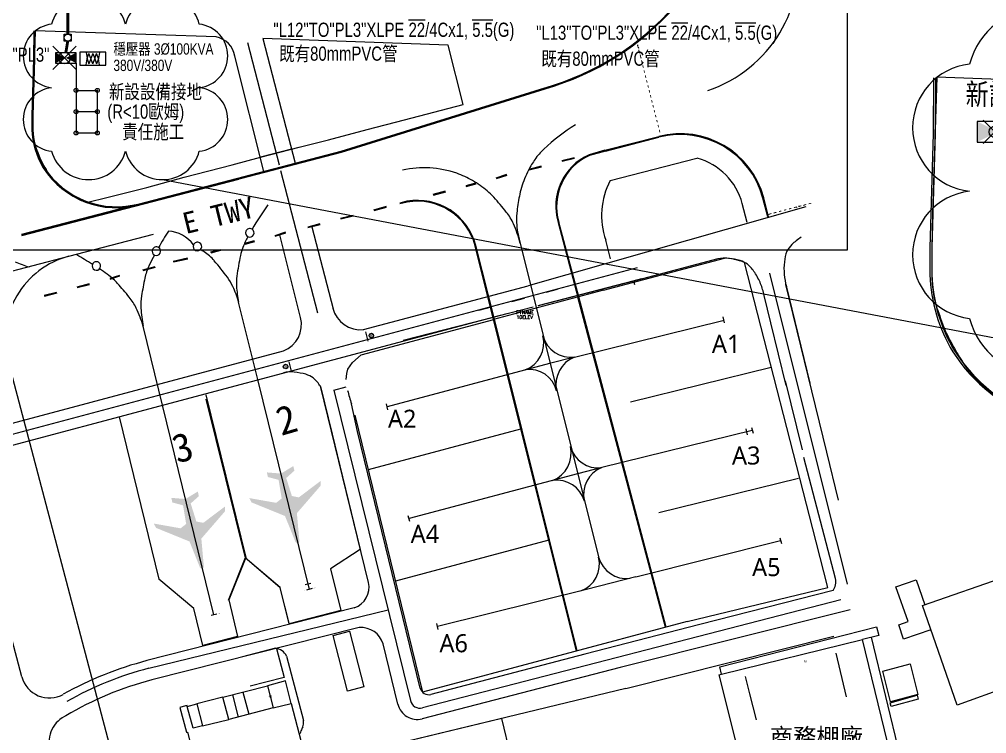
# Model space of a CAD drawing. Header units: millimetres. Extents: x 1358 to 1865, y 706 to 1003.
# Drawn here: x 1727.2 to 1810.3, y 816.2 to 877.5 of the extents above; entities that cross this region are included whole.
import ezdxf
from ezdxf.enums import TextEntityAlignment as Align

# ---------------------------------------------------------------- set-up
doc = ezdxf.new("R2010")
doc.units = ezdxf.units.MM
doc.header["$PDMODE"] = 35
doc.linetypes.add('DASHED', pattern=[0.75, 0.5, -0.25])
doc.linetypes.add('HIDDEN', pattern=[9.525, 6.35, -3.175])
for name, color, linetype in [('L-燈具圖', 7, 'Continuous'), ('建築', 7, 'Continuous'), ('接地線', 3, 'HIDDEN'), ('文字', 6, 'Continuous'), ('既設手孔', 3, 'DASHED'), ('既設管線', 1, 'HIDDEN'), ('電氣設備', 161, 'Continuous')]:
    doc.layers.add(name, color=color, linetype=linetype)
doc.styles.add('AE', font='romans.shx', dxfattribs={"bigfont": 'chineset.shx'})
doc.styles.add('PTELEV', font='simplex.shx')
doc.styles.add('PTNAME', font='simplex.shx', dxfattribs={"bigfont": 'chineset.shx'})
doc.styles.get("Standard").update_dxf_attribs({"font": ''})
doc.styles.add('新細明體', font='')
doc.styles.add('細明體', font='')
doc.styles.get('Standard').set_extended_font_data('Microsoft JhengHei')
doc.styles.get('新細明體').set_extended_font_data('新細明體')
doc.styles.get('細明體').set_extended_font_data('細明體')

# ---------------------------------------------------------------- blocks, each defined once
blk = doc.blocks.new('GN04D2D')
at = {"color": 0, "linetype": 'ByBlock'}
for p, q in [((-300, 300), (-300, 0)), ((300, 300), (-300, 300)), ((300, 0), (300, 300)), ((-300, 0), (300, 0))]:
    blk.add_line(p, q, dxfattribs=at)
blk.add_point((41, 151), dxfattribs=at)
for points in [[(-300, 0), (-300, 300), (0, 150)], [(300, 0), (300, 300), (0, 150)]]:
    blk.add_solid(points, dxfattribs=at)
at = {"color": 0, "linetype": 'ByBlock', "style": 'AE', "flags": 1}
blk.add_attdef('KENCAD', (0, 0), '', height=1, dxfattribs=at)
blk = doc.blocks.new('GF07D2D')
at = {"color": 0, "linetype": 'ByBlock'}
for p, q in [((-588, 509), (-504, 9)), ((-504, 9), (-338, 424)), ((-171, 9), (-338, 424)), ((-4, 424), (-171, 9)), ((-4, 424), (162, 9)), ((162, 9), (329, 424)), ((496, 9), (329, 424)), ((579, 509), (496, 9)), ((-588, -541), (-504, -41)), ((-504, -41), (-338, -456)), ((-171, -41), (-338, -456)), ((-4, -456), (-171, -41)), ((-4, -456), (162, -41)), ((162, -41), (329, -456)), ((496, -41), (329, -456)), ((579, -541), (496, -41))]:
    blk.add_line(p, q, dxfattribs=at)
at = {"color": 0, "linetype": 'ByBlock', "style": 'AE', "flags": 1}
blk.add_attdef('KENCAD', (0, 0), '', height=1, dxfattribs=at)

msp = doc.modelspace()

# ---------------------------------------------------------------- hatches: boundary and pattern name
at = {"layer": '建築', "ltscale": 1000}
h = msp.add_hatch(color=256, dxfattribs=at)
h.paths.add_polyline_path([(1780.398, 875.027), (1780.433, 875.036), (1780.379, 875.249), (1780.343, 875.24)])
h.paths.add_polyline_path([(1780.362, 875.018), (1780.398, 875.027), (1780.343, 875.24), (1780.308, 875.231)])
h = msp.add_hatch(color=256, dxfattribs=at)
h.paths.add_polyline_path([(1780.507, 874.602), (1780.542, 874.611), (1780.488, 874.823), (1780.452, 874.814)])
h.paths.add_polyline_path([(1780.471, 874.592), (1780.507, 874.602), (1780.452, 874.814), (1780.417, 874.805)])
h = msp.add_hatch(color=256, dxfattribs=at)
h.paths.add_polyline_path([(1780.616, 874.176), (1780.651, 874.185), (1780.597, 874.398), (1780.561, 874.389)])
h.paths.add_polyline_path([(1780.58, 874.167), (1780.616, 874.176), (1780.561, 874.389), (1780.526, 874.38)])
h = msp.add_hatch(color=256, dxfattribs=at)
h.paths.add_polyline_path([(1780.725, 873.75), (1780.761, 873.759), (1780.706, 873.972), (1780.67, 873.963)])
h.paths.add_polyline_path([(1780.69, 873.741), (1780.725, 873.75), (1780.67, 873.963), (1780.635, 873.954)])
h = msp.add_hatch(color=256, dxfattribs=at)
h.paths.add_polyline_path([(1780.834, 873.324), (1780.87, 873.333), (1780.815, 873.546), (1780.78, 873.537)])
h.paths.add_polyline_path([(1780.799, 873.315), (1780.834, 873.324), (1780.78, 873.537), (1780.744, 873.528)])
h = msp.add_hatch(color=256, dxfattribs=at)
h.paths.add_polyline_path([(1780.943, 872.899), (1780.979, 872.908), (1780.924, 873.121), (1780.889, 873.112)])
h.paths.add_polyline_path([(1780.908, 872.89), (1780.943, 872.899), (1780.889, 873.112), (1780.853, 873.102)])
h = msp.add_hatch(color=256, dxfattribs=at)
h.paths.add_polyline_path([(1781.052, 872.473), (1781.088, 872.482), (1781.033, 872.695), (1780.998, 872.686)])
h.paths.add_polyline_path([(1781.017, 872.464), (1781.052, 872.473), (1780.998, 872.686), (1780.962, 872.677)])
h = msp.add_hatch(color=256, dxfattribs=at)
h.paths.add_polyline_path([(1781.161, 872.047), (1781.197, 872.056), (1781.142, 872.269), (1781.107, 872.26)])
h.paths.add_polyline_path([(1781.126, 872.038), (1781.161, 872.047), (1781.107, 872.26), (1781.071, 872.251)])
h = msp.add_hatch(color=256, dxfattribs=at)
h.paths.add_polyline_path([(1781.271, 871.621), (1781.306, 871.631), (1781.251, 871.843), (1781.216, 871.834)])
h.paths.add_polyline_path([(1781.235, 871.612), (1781.271, 871.621), (1781.216, 871.834), (1781.181, 871.825)])
h = msp.add_hatch(color=256, dxfattribs=at)
h.paths.add_polyline_path([(1781.38, 871.196), (1781.415, 871.205), (1781.361, 871.418), (1781.325, 871.409)])
h.paths.add_polyline_path([(1781.344, 871.187), (1781.38, 871.196), (1781.325, 871.409), (1781.29, 871.4)])
h = msp.add_hatch(color=256, dxfattribs=at)
h.paths.add_polyline_path([(1781.489, 870.77), (1781.524, 870.779), (1781.47, 870.992), (1781.434, 870.983)])
h.paths.add_polyline_path([(1781.453, 870.761), (1781.489, 870.77), (1781.434, 870.983), (1781.399, 870.974)])
h = msp.add_hatch(color=256, dxfattribs=at)
h.paths.add_polyline_path([(1781.598, 870.344), (1781.633, 870.353), (1781.579, 870.566), (1781.543, 870.557)])
h.paths.add_polyline_path([(1781.562, 870.335), (1781.598, 870.344), (1781.543, 870.557), (1781.508, 870.548)])
h = msp.add_hatch(color=256, dxfattribs=at)
h.paths.add_polyline_path([(1781.707, 869.919), (1781.742, 869.928), (1781.688, 870.141), (1781.652, 870.131)])
h.paths.add_polyline_path([(1781.672, 869.91), (1781.707, 869.919), (1781.652, 870.131), (1781.617, 870.122)])
h = msp.add_hatch(color=256, dxfattribs=at)
h.paths.add_polyline_path([(1781.816, 869.493), (1781.852, 869.502), (1781.797, 869.715), (1781.762, 869.706)])
h.paths.add_polyline_path([(1781.781, 869.484), (1781.816, 869.493), (1781.762, 869.706), (1781.726, 869.697)])
h = msp.add_hatch(color=256, dxfattribs=at)
h.paths.add_polyline_path([(1781.925, 869.067), (1781.961, 869.076), (1781.906, 869.289), (1781.871, 869.28)])
h.paths.add_polyline_path([(1781.89, 869.058), (1781.925, 869.067), (1781.871, 869.28), (1781.835, 869.271)])
h = msp.add_hatch(color=256, dxfattribs=at)
h.paths.add_polyline_path([(1782.034, 868.641), (1782.07, 868.651), (1782.015, 868.863), (1781.98, 868.854)])
h.paths.add_polyline_path([(1781.999, 868.632), (1782.034, 868.641), (1781.98, 868.854), (1781.944, 868.845)])
h = msp.add_hatch(color=256, dxfattribs=at)
h.paths.add_polyline_path([(1782.143, 868.216), (1782.179, 868.225), (1782.124, 868.438), (1782.089, 868.429)])
h.paths.add_polyline_path([(1782.108, 868.207), (1782.143, 868.216), (1782.089, 868.429), (1782.053, 868.419)])
h = msp.add_hatch(color=256, dxfattribs=at)
h.paths.add_polyline_path([(1782.253, 867.79), (1782.288, 867.799), (1782.233, 868.012), (1782.198, 868.003)])
h.paths.add_polyline_path([(1782.217, 867.781), (1782.253, 867.79), (1782.198, 868.003), (1782.162, 867.994)])
h = msp.add_hatch(color=256, dxfattribs=at)
h.paths.add_polyline_path([(1795.25, 861.703), (1795.241, 861.739), (1795.028, 861.683), (1795.038, 861.648)])
h.paths.add_polyline_path([(1795.259, 861.668), (1795.25, 861.703), (1795.038, 861.648), (1795.047, 861.612)])
h = msp.add_hatch(color=256, dxfattribs=at)
h.paths.add_polyline_path([(1734.446, 860.83), (1734.447, 860.868), (1732.892, 860.464), (1732.89, 860.425)])
h.paths.add_polyline_path([(1734.443, 860.741), (1734.444, 860.779), (1732.889, 860.375), (1732.888, 860.336)])
h.paths.add_polyline_path([(1732.89, 860.425), (1732.892, 860.464), (1731.283, 860.045), (1731.282, 860.007)])
h.paths.add_polyline_path([(1732.888, 860.336), (1732.889, 860.375), (1731.28, 859.956), (1731.279, 859.918)])
h.paths.add_polyline_path([(1731.282, 860.007), (1731.283, 860.045), (1729.824, 859.665), (1729.822, 859.627)])
h.paths.add_polyline_path([(1731.279, 859.918), (1731.28, 859.956), (1729.821, 859.576), (1729.82, 859.538)])
for points in [[(1737.572, 861.556), (1737.568, 861.574, -0.02048), (1736.968, 861.436), (1734.444, 860.779), (1734.443, 860.741)], [(1736.496, 861.364, -0.008127), (1736.253, 861.339), (1734.447, 860.868), (1734.446, 860.83)], [(1751.189, 832.454), (1750.96, 832.596), (1750.054, 834.846), (1747.184, 836.012), (1746.983, 836.385), (1749.29, 835.977), (1749.77, 836.352), (1749.501, 837.949), (1748.586, 838.194), (1748.492, 838.589), (1749.717, 838.492), (1750.766, 839.135), (1750.861, 838.74), (1750.157, 838.107), (1750.643, 836.562), (1751.24, 836.446), (1753.111, 837.857), (1753.101, 837.433), (1751.074, 835.09), (1751.288, 832.675)], [(1742.983, 830.268), (1742.754, 830.41), (1741.848, 832.66), (1738.978, 833.826), (1738.776, 834.199), (1741.084, 833.791), (1741.564, 834.166), (1741.295, 835.763), (1740.38, 836.008), (1740.285, 836.403), (1741.511, 836.306), (1742.559, 836.949), (1742.655, 836.554), (1741.951, 835.921), (1742.437, 834.376), (1743.034, 834.26), (1744.905, 835.671), (1744.894, 835.247), (1742.867, 832.905), (1743.082, 830.489)]]:
    msp.add_hatch(color=256, dxfattribs=at).paths.add_polyline_path(points)
h = msp.add_hatch(color=256, dxfattribs=at)
h.paths.add_polyline_path([(1791.848, 860.817), (1791.839, 860.853), (1791.626, 860.798), (1791.635, 860.762)])
h.paths.add_polyline_path([(1791.857, 860.782), (1791.848, 860.817), (1791.635, 860.762), (1791.644, 860.727)])
h = msp.add_hatch(color=256, dxfattribs=at)
h.paths.add_polyline_path([(1792.273, 860.928), (1792.264, 860.964), (1792.051, 860.908), (1792.06, 860.873)])
h.paths.add_polyline_path([(1792.282, 860.893), (1792.273, 860.928), (1792.06, 860.873), (1792.07, 860.837)])
h = msp.add_hatch(color=256, dxfattribs=at)
h.paths.add_polyline_path([(1792.698, 861.039), (1792.689, 861.074), (1792.477, 861.019), (1792.486, 860.984)])
h.paths.add_polyline_path([(1792.708, 861.003), (1792.698, 861.039), (1792.486, 860.984), (1792.495, 860.948)])
h = msp.add_hatch(color=256, dxfattribs=at)
h.paths.add_polyline_path([(1793.124, 861.15), (1793.114, 861.185), (1792.902, 861.13), (1792.911, 861.094)])
h.paths.add_polyline_path([(1793.133, 861.114), (1793.124, 861.15), (1792.911, 861.094), (1792.92, 861.059)])
h = msp.add_hatch(color=256, dxfattribs=at)
h.paths.add_polyline_path([(1793.549, 861.26), (1793.54, 861.296), (1793.327, 861.24), (1793.336, 861.205)])
h.paths.add_polyline_path([(1793.558, 861.225), (1793.549, 861.26), (1793.336, 861.205), (1793.346, 861.17)])
h = msp.add_hatch(color=256, dxfattribs=at)
h.paths.add_polyline_path([(1793.974, 861.371), (1793.965, 861.407), (1793.752, 861.351), (1793.762, 861.316)])
h.paths.add_polyline_path([(1793.984, 861.336), (1793.974, 861.371), (1793.762, 861.316), (1793.771, 861.28)])
h = msp.add_hatch(color=256, dxfattribs=at)
h.paths.add_polyline_path([(1794.4, 861.482), (1794.39, 861.517), (1794.178, 861.462), (1794.187, 861.426)])
h.paths.add_polyline_path([(1794.409, 861.446), (1794.4, 861.482), (1794.187, 861.426), (1794.196, 861.391)])
h = msp.add_hatch(color=256, dxfattribs=at)
h.paths.add_polyline_path([(1794.825, 861.593), (1794.816, 861.628), (1794.603, 861.573), (1794.612, 861.537)])
h.paths.add_polyline_path([(1794.834, 861.557), (1794.825, 861.593), (1794.612, 861.537), (1794.622, 861.502)])
h = msp.add_hatch(color=256, dxfattribs=at)
h.paths.add_polyline_path([(1729.822, 859.627), (1729.824, 859.665), (1728.601, 859.347), (1728.6, 859.309)])
h.paths.add_polyline_path([(1729.82, 859.538), (1729.821, 859.576), (1728.598, 859.258), (1728.597, 859.22)])
h.paths.add_polyline_path([(1728.6, 859.309), (1728.601, 859.347), (1727.45, 859.047), (1727.449, 859.009)])
h.paths.add_polyline_path([(1728.597, 859.22), (1728.598, 859.258), (1727.447, 858.958), (1727.446, 858.92)])
h = msp.add_hatch(color=256, dxfattribs=at)
h.dxf.hatch_style = 1
h.paths.add_polyline_path([(1750.255, 847.549), (1750.111, 847.475), (1749.975, 847.529), (1749.905, 847.664), (1749.957, 847.808), (1750.101, 847.87), (1750.238, 847.82), (1750.296, 847.687)])
h.paths.add_polyline_path([(1757.338, 850.493), (1757.494, 850.535), (1757.616, 850.453), (1757.655, 850.306), (1757.574, 850.176), (1757.42, 850.147), (1757.297, 850.225), (1757.268, 850.367)])
h.paths.add_polyline_path([(1724.914, 841.813), (1724.883, 841.931), (1724.778, 841.994), (1724.66, 841.964), (1724.598, 841.859), (1724.628, 841.74), (1724.733, 841.678), (1724.851, 841.708)])
h.paths.add_polyline_path([(1717.311, 838.966), (1717.341, 838.848), (1717.447, 838.786), (1717.565, 838.817), (1717.627, 838.922), (1717.596, 839.04), (1717.491, 839.102), (1717.372, 839.071)])
h.paths.add_polyline_path([(1722.594, 836.721), (1722.712, 836.752), (1722.773, 836.858), (1722.741, 836.976), (1722.636, 837.037), (1722.518, 837.006), (1722.457, 836.9), (1722.488, 836.782)])
h.paths.add_polyline_path([(1725.783, 820.388), (1725.665, 820.357), (1725.603, 820.251), (1725.635, 820.133), (1725.741, 820.072), (1725.858, 820.104), (1725.92, 820.209), (1725.888, 820.327)])
h.paths.add_polyline_path([(1729.495, 813.778), (1729.61, 813.818), (1729.663, 813.928), (1729.622, 814.043), (1729.512, 814.096), (1729.397, 814.056), (1729.344, 813.946), (1729.385, 813.83)])
h.paths.add_polyline_path([(1722.139, 811.329), (1722.261, 811.327), (1722.349, 811.412), (1722.351, 811.534), (1722.266, 811.621), (1722.144, 811.623), (1722.056, 811.538), (1722.054, 811.416)])
h.paths.add_polyline_path([(1718.507, 814.332), (1718.51, 814.21), (1718.598, 814.126), (1718.72, 814.129), (1718.804, 814.217), (1718.801, 814.339), (1718.713, 814.423), (1718.591, 814.42)])
h.paths.add_polyline_path([(1624.346, 812.966), (1624.343, 813.088), (1624.254, 813.172), (1624.132, 813.169), (1624.048, 813.08), (1624.052, 812.958), (1624.14, 812.874), (1624.262, 812.877)])
h.paths.add_polyline_path([(1620.041, 811.742), (1620.045, 811.62), (1620.133, 811.536), (1620.255, 811.539), (1620.339, 811.628), (1620.336, 811.75), (1620.247, 811.834), (1620.125, 811.831)])
h.paths.add_polyline_path([(1616.005, 811.636), (1616.008, 811.514), (1616.097, 811.43), (1616.219, 811.433), (1616.303, 811.521), (1616.3, 811.643), (1616.211, 811.727), (1616.089, 811.724)])
h.paths.add_polyline_path([(1609.937, 814.99), (1610.001, 815.094), (1609.972, 815.213), (1609.868, 815.277), (1609.749, 815.248), (1609.686, 815.144), (1609.714, 815.025), (1609.818, 814.962)])
h.paths.add_polyline_path([(1606.834, 814.203), (1606.837, 814.081), (1606.926, 813.997), (1607.048, 814.001), (1607.132, 814.089), (1607.129, 814.211), (1607.04, 814.295), (1606.918, 814.292)])
h.paths.add_polyline_path([(1601.707, 815.179), (1601.704, 815.301), (1601.615, 815.385), (1601.493, 815.382), (1601.409, 815.293), (1601.412, 815.171), (1601.501, 815.087), (1601.623, 815.091)])
h.paths.add_polyline_path([(1602.61, 834.434), (1602.607, 834.556), (1602.518, 834.64), (1602.396, 834.637), (1602.312, 834.548), (1602.315, 834.426), (1602.404, 834.342), (1602.526, 834.346)])

# ---------------------------------------------------------------- linework, layer by layer
at = {"linetype": 'ByBlock'}
for p, q in [((1732.437, 874.66, 0.277), (1732.437, 873.553, 0.277)), ((1734.652, 874.66, 0.277), (1732.437, 874.66, 0.277)), ((1734.652, 873.553, 0.277), (1734.652, 874.66, 0.277)), ((1732.437, 873.553, 0.277), (1734.652, 873.553, 0.277))]:
    msp.add_line(p, q, dxfattribs=at)
at = {"color": 5, "linetype": 'ByBlock'}
msp.add_lwpolyline([(1511.587, 883.992), (1798.346, 883.992), (1798.346, 857.67), (1511.587, 857.67)], close=True, dxfattribs=at)
at = {"layer": 'L-燈具圖', "elevation": -0.096}
for points, const_width in [([(1732.08, 873.734, -1), (1732.127, 873.734, -1)], 0.0472), ([(1732.104, 871.428, -1), (1732.104, 871.357, -1)], 0.0709), ([(1733.935, 871.428, -1), (1733.935, 871.357, -1)], 0.0709), ([(1732.104, 869.596, -1), (1732.104, 869.525, -1)], 0.0709), ([(1733.935, 869.596, -1), (1733.935, 869.525, -1)], 0.0709), ([(1732.104, 867.765, -1), (1732.104, 867.694, -1)], 0.0709), ([(1733.935, 867.765, -1), (1733.935, 867.694, -1)], 0.0709)]:
    msp.add_lwpolyline(points, format="xyb", close=True, dxfattribs=dict(at, const_width=const_width))
at = {"layer": 'L-燈具圖'}
for centre in [(1732.104, 871.392, -0.096), (1733.935, 871.392, -0.096), (1732.104, 869.561, -0.096), (1733.935, 869.561, -0.096), (1732.104, 867.73, -0.096), (1733.935, 867.73, -0.096)]:
    msp.add_circle(centre, 0.165, dxfattribs=at)
at = {"layer": '建築', "ltscale": 1000}
for p, q in [((1728.605, 876.512, -0.309), (1728.428, 870.625, -0.309)), ((1728.471, 876.495, -0.309), (1728.45, 874.101, -0.309)), ((1728.557, 876.494, -0.309), (1728.535, 874.099, -0.309)), ((1728.541, 874.032, -0.309), (1728.605, 876.512, -0.309)), ((1744.128, 875.973, -0.309), (1728.605, 876.512, -0.309)), ((1764.082, 875.28, -0.309), (1748.161, 875.833, -0.309)), ((1748.161, 875.833, -0.309), (1750.935, 865.141, -0.309)), ((1746.822, 875.488, -0.309), (1749.541, 865.006, -0.309)), ((1765.369, 870.175, -0.309), (1764.082, 875.28, -0.309)), ((1780.379, 875.249, -0.309), (1780.308, 875.231, -0.309)), ((1780.433, 875.036, -0.309), (1780.362, 875.018, -0.309)), ((1780.433, 875.036, -0.309), (1780.362, 875.018, -0.309)), ((1748.228, 864.437, -0.309), (1745.739, 874.326, -0.309)), ((1780.488, 874.823, -0.309), (1780.417, 874.805, -0.309)), ((1780.542, 874.611, -0.309), (1780.471, 874.592, -0.309)), ((1780.597, 874.398, -0.309), (1780.526, 874.38, -0.309)), ((1780.651, 874.185, -0.309), (1780.58, 874.167, -0.309)), ((1728.45, 874.101, -0.309), (1728.303, 869.198, -0.309)), ((1728.535, 874.099, -0.309), (1728.388, 869.196, -0.309)), ((1806.037, 872.51, -0.427), (1805.683, 860.736, -0.427)), ((1805.77, 872.476, -0.427), (1805.727, 867.689, -0.427)), ((1805.941, 872.475, -0.427), (1805.898, 867.685, -0.427)), ((1805.909, 867.55, -0.427), (1806.037, 872.51, -0.427)), ((1837.084, 871.432, -0.427), (1806.037, 872.51, -0.427)), ((1754.88, 866.168, -0.309), (1772.384, 871.615, -0.309)), ((1754.906, 866.087, -0.309), (1772.41, 871.534, -0.309)), ((1728.428, 870.625, -0.309), (1728.388, 869.196, -0.309)), ((1760.318, 868.853, -0.309), (1765.369, 870.175, -0.309)), ((1728.303, 869.198, -0.309), (1728.303, 868.037, -0.309)), ((1728.388, 869.196, -0.309), (1728.388, 868.038, -0.309)), ((1728.388, 869.196, -0.309), (1728.388, 868.037, -0.309)), ((1757.108, 868.018, -0.309), (1760.318, 868.853, -0.309)), ((1753.788, 867.154, -0.309), (1757.108, 868.018, -0.309)), ((1805.727, 867.689, -0.427), (1805.432, 857.882, -0.427)), ((1805.898, 867.685, -0.427), (1805.603, 857.879, -0.427)), ((1751.278, 866.523, -0.309), (1753.788, 867.154, -0.309)), ((1777.538, 866.25, -0.309), (1782.152, 867.43, -0.309)), ((1777.568, 866.183, -0.309), (1782.171, 867.359, -0.309)), ((1737.546, 861.656, -0.309), (1754.884, 866.169, -0.309)), ((1737.568, 861.574, -0.309), (1754.906, 866.087, -0.309)), ((1747.942, 865.666, -0.309), (1751.278, 866.523, -0.309)), ((1750.62, 866.354, -0.309), (1747.942, 865.666, -0.309)), ((1777.538, 866.25, -0.309), (1776.173, 865.867, -0.309)), ((1777.568, 866.183, -0.309), (1776.204, 865.8, -0.309)), ((1741.386, 863.95, -0.309), (1745.501, 865.004, -0.309)), ((1745.501, 865.004, -0.309), (1747.942, 865.666, -0.309)), ((1774.898, 865.603, -0.309), (1773.83, 865.341, -0.309)), ((1774.916, 865.532, -0.309), (1773.848, 865.27, -0.309)), ((1777.973, 863.639, -0.309), (1785.427, 865.58, -0.309)), ((1749.673, 864.498, -0.309), (1752.842, 852.284, -0.309)), ((1769.085, 864.159, -0.309), (1768.169, 863.861, -0.309)), ((1772.054, 864.87, -0.309), (1771.008, 864.597, -0.309)), ((1772.073, 864.799, -0.309), (1771.025, 864.526, -0.309)), ((1727.446, 858.92, -0.309), (1746.078, 863.77, -0.309)), ((1738.172, 863.05, -0.309), (1741.386, 863.95, -0.309)), ((1766.416, 863.413, -0.309), (1765.578, 863.184, -0.309)), ((1766.435, 863.342, -0.309), (1765.597, 863.113, -0.309)), ((1769.105, 864.088, -0.309), (1768.189, 863.791, -0.309)), ((1734.864, 862.223, -0.309), (1738.172, 863.05, -0.309)), ((1763.811, 862.725, -0.309), (1762.746, 862.439, -0.309)), ((1763.829, 862.654, -0.309), (1762.765, 862.368, -0.309)), ((1732.323, 862.101, -0.309), (1732.418, 862.125, -0.309)), ((1733.011, 861.767, -0.309), (1734.864, 862.223, -0.309)), ((1760.522, 861.866, -0.309), (1759.903, 861.711, -0.309)), ((1760.541, 861.796, -0.309), (1759.921, 861.64, -0.309)), ((1789.753, 860.058, -0.309), (1789.328, 861.671, -0.309)), ((1791.523, 860.526, -0.309), (1791.099, 862.137, -0.309)), ((1791.594, 860.545, -0.309), (1791.169, 862.156, -0.309)), ((1727.447, 858.958, -0.309), (1736.968, 861.436, -0.309)), ((1727.449, 859.009, -0.309), (1736.496, 861.364, -0.309)), ((1727.45, 859.047, -0.309), (1736.253, 861.339, -0.309)), ((1758.728, 861.409, -0.309), (1757.657, 861.118, -0.309)), ((1758.746, 861.338, -0.309), (1757.676, 861.047, -0.309)), ((1794.801, 861.394, -0.309), (1770.931, 854.613, -0.309)), ((1792.051, 860.908, -0.309), (1792.07, 860.837, -0.309)), ((1793.965, 861.407, -0.309), (1793.984, 861.336, -0.309)), ((1793.965, 861.407, -0.309), (1793.984, 861.336, -0.309)), ((1793.965, 861.407, -0.309), (1793.984, 861.336, -0.309)), ((1793.965, 861.407, -0.309), (1793.984, 861.336, -0.309)), ((1794.178, 861.462, -0.309), (1794.196, 861.391, -0.309)), ((1794.603, 861.573, -0.309), (1794.622, 861.502, -0.309)), ((1755.896, 860.656, -0.309), (1754.828, 860.394, -0.309)), ((1755.914, 860.585, -0.309), (1754.846, 860.323, -0.309)), ((1773.506, 860.058, 4.601), (1775.209, 853.64, 4.601)), ((1775.28, 853.659, 4.601), (1773.576, 860.078, 4.601)), ((1791.626, 860.798, -0.309), (1791.644, 860.727, -0.309)), ((1805.683, 860.736, -0.427), (1805.603, 857.879, -0.427)), ((1750.083, 859.212, -0.309), (1749.167, 858.914, -0.309)), ((1753.052, 859.923, -0.309), (1752.006, 859.65, -0.309)), ((1753.071, 859.852, -0.309), (1752.023, 859.579, -0.309)), ((1752.355, 859.665, -0.309), (1754.181, 852.628, -0.309)), ((1731.498, 857.154, -0.309), (1738.752, 859.047, -0.309)), ((1747.414, 858.466, -0.309), (1746.576, 858.237, -0.309)), ((1747.433, 858.395, -0.309), (1746.595, 858.166, -0.309)), ((1750.103, 859.141, -0.309), (1749.187, 858.844, -0.309)), ((1751.382, 851.901, -0.309), (1749.601, 858.978, -0.309)), ((1778.022, 856.923, -0.309), (1777.597, 858.536, -0.309)), ((1744.495, 857.707, -0.309), (1743.664, 857.491, -0.309)), ((1744.513, 857.636, -0.309), (1743.683, 857.42, -0.309)), ((1767.968, 851.714, 4.601), (1766.382, 858.046, 4.601)), ((1768.037, 851.732, 4.601), (1766.453, 858.062, 4.601)), ((1770.254, 858.275, 9.511), (1776.977, 831.34, 9.511)), ((1805.432, 857.882, -0.427), (1805.433, 855.559, -0.427)), ((1805.603, 857.879, -0.427), (1805.604, 855.561, -0.427)), ((1805.603, 857.879, -0.427), (1805.604, 855.559, -0.427)), ((1711.142, 851.845, -0.309), (1731.498, 857.154, -0.309)), ((1741.691, 856.982, -0.309), (1740.456, 856.7, -0.309)), ((1741.708, 856.911, -0.309), (1740.474, 856.629, -0.309)), ((1777.408, 854.225, 4.601), (1787.792, 856.987, 4.601)), ((1787.238, 856.912, 4.601), (1780.329, 855.089, 4.601)), ((1724.433, 841.282, -0.309), (1780.333, 856.169, -0.309)), ((1724.433, 841.282, -0.309), (1780.333, 856.169, -0.309)), ((1738.876, 856.247, -0.309), (1737.81, 855.967, -0.309)), ((1738.896, 856.176, -0.309), (1737.828, 855.896, -0.309)), ((1795.669, 832.629, 4.601), (1789.525, 856.616, 4.601)), ((1735.827, 855.504, -0.309), (1734.995, 855.235, -0.309)), ((1735.847, 855.433, -0.309), (1735.016, 855.165, -0.309)), ((1780.329, 855.089, 4.601), (1771.801, 852.897, 4.601)), ((1779.404, 854.897, -0.309), (1780.714, 855.246, -0.309)), ((1780.099, 854.697, -0.309), (1780.021, 855.004, -0.309)), ((1791.678, 855.694, 4.601), (1798.348, 828.982, -5.182)), ((1733.242, 854.773, -0.309), (1732.184, 854.496, -0.309)), ((1733.26, 854.702, -0.309), (1732.203, 854.425, -0.309)), ((1756.809, 850.852, -0.309), (1770.931, 854.613, -0.309)), ((1777.408, 854.225, 4.601), (1767.968, 851.714, 4.601)), ((1771.795, 852.923, -0.309), (1779.292, 854.868, -0.309)), ((1772.5, 854.067, -0.309), (1773.449, 854.314, -0.309)), ((1796.591, 840.329, 4.601), (1793.067, 854.726, 4.601)), ((1793.067, 854.726, 4.601), (1795.14, 846.26, 4.601)), ((1730.427, 854.042, -0.309), (1729.351, 853.776, -0.309)), ((1730.445, 853.971, -0.309), (1729.37, 853.705, -0.309)), ((1769.546, 853.271, -0.309), (1770.623, 853.563, -0.309)), ((1782.732, 825.299, 4.601), (1775.209, 853.64, 4.601)), ((1782.803, 825.317, 4.601), (1775.28, 853.659, 4.601)), ((1791.786, 851.441, 4.601), (1791.214, 853.791, 4.601)), ((1747.745, 846.448, 4.601), (1746.068, 853.193, 4.601)), ((1766.714, 852.533, -0.309), (1767.777, 852.813, -0.309)), ((1771.376, 852.788, 4.601), (1767.238, 851.724, 4.601)), ((1769.147, 852.236, -0.309), (1771.369, 852.813, -0.309)), ((1724.669, 840.397, -0.309), (1768.565, 852.087, -0.309)), ((1756.595, 848.689, 4.601), (1767.988, 851.719, 4.601)), ((1767.238, 851.724, 4.601), (1760.216, 849.923, 4.601)), ((1762.931, 850.604, -0.309), (1769.147, 852.236, -0.309)), ((1775.095, 823.263, 4.601), (1767.968, 851.714, 4.601)), ((1775.159, 823.28, 4.601), (1768.037, 851.732, 4.601)), ((1787.817, 851.438, 4.601), (1787.692, 851.939, 4.601)), ((1743.941, 826.357, -0.309), (1737.873, 851.135, -0.309)), ((1774.917, 848.493, 4.601), (1787.764, 851.658, 4.601)), ((1793.1, 846.037, 4.601), (1791.786, 851.441, 4.601)), ((1756.971, 850.646, -0.309), (1757.168, 849.859, -0.309)), ((1757.268, 850.367, -0.309), (1757.338, 850.493, -0.309)), ((1757.297, 850.225, -0.309), (1757.268, 850.367, -0.309)), ((1757.42, 850.147, -0.309), (1757.297, 850.225, -0.309)), ((1757.338, 850.493, -0.309), (1757.494, 850.535, -0.309)), ((1757.338, 850.493, -0.309), (1757.338, 850.493, -0.309)), ((1757.574, 850.176, -0.309), (1757.42, 850.147, -0.309)), ((1757.494, 850.535, -0.309), (1757.616, 850.453, -0.309)), ((1757.655, 850.306, -0.309), (1757.574, 850.176, -0.309)), ((1757.616, 850.453, -0.309), (1757.655, 850.306, -0.309)), ((1715.61, 839.88, -0.309), (1749.925, 849.018, -0.309)), ((1755.848, 848.04, -0.291), (1756.595, 848.689, -0.291)), ((1774.917, 848.493, 4.601), (1772.781, 847.942, 4.601)), ((1737.357, 806.263, -0.309), (1726.265, 848.194, -0.309)), ((1749.905, 847.664, -0.309), (1749.957, 847.808, -0.309)), ((1749.975, 847.529, -0.309), (1749.905, 847.664, -0.309)), ((1749.957, 847.808, -0.309), (1750.101, 847.87, -0.309)), ((1750.111, 847.475, -0.309), (1749.975, 847.529, -0.309)), ((1750.101, 847.87, -0.309), (1750.238, 847.82, -0.309)), ((1750.255, 847.549, -0.309), (1750.111, 847.475, -0.309)), ((1750.238, 847.82, -0.309), (1750.296, 847.687, -0.309)), ((1750.296, 847.687, -0.309), (1750.255, 847.549, -0.309)), ((1750.255, 847.549, -0.309), (1750.255, 847.549, -0.309)), ((1750.373, 848.079, -0.309), (1750.57, 847.293, -0.309)), ((1755.462, 847.456, -0.291), (1755.848, 848.04, -0.291)), ((1772.781, 847.944, 4.601), (1758.833, 844.217, 4.601)), ((1779.732, 844.651, 4.601), (1791.822, 847.629, 4.601)), ((1755.303, 846.565, -0.291), (1755.36, 847.068, -0.291)), ((1755.36, 847.068, -0.291), (1755.462, 847.456, -0.291)), ((1752.147, 828.543, 4.601), (1747.745, 846.448, 4.601)), ((1757.231, 829.134, -0.291), (1753.092, 845.983, -0.291)), ((1753.092, 845.958, -0.291), (1754.096, 841.862, -0.291)), ((1754.252, 845.643, -0.291), (1755.313, 845.927, -0.291)), ((1793.017, 846.454, 4.601), (1794.47, 840.521, 4.601)), ((1743.247, 845.24, 4.601), (1746.686, 831.288, 4.601)), ((1754.252, 845.643, -0.291), (1760.819, 819.001, -0.291)), ((1743.26, 844.879, -0.291), (1746.618, 831.252, -0.291)), ((1756.282, 842.114, -0.291), (1755.754, 844.473, -0.291)), ((1758.897, 843.973, 4.601), (1758.766, 844.472, 4.601)), ((1756.056, 843.493, 4.601), (1761.859, 819.735, 4.601)), ((1735.794, 843.36, -0.309), (1739.206, 829.428, -0.309)), ((1754.096, 841.862, -0.291), (1754.996, 838.2, -0.291)), ((1761.673, 820.06, -0.291), (1756.282, 842.114, -0.291)), ((1770.275, 842.294, 4.601), (1757.208, 838.806, 4.601)), ((1790.192, 842.197, 4.601), (1777.259, 839.005, 4.601)), ((1789.783, 841.83, 4.601), (1789.652, 842.33, 4.601)), ((1790.127, 842.444, 4.601), (1790.26, 841.945, 4.601)), ((1797.598, 836.196, 4.601), (1796.591, 840.329, 4.601)), ((1797.351, 829.475, 4.601), (1794.628, 839.884, 4.601)), ((1775.176, 838.469, 4.601), (1760.704, 834.626, 4.601)), ((1777.259, 839.005, 4.601), (1775.176, 838.469, 4.601)), ((1754.996, 838.2, -0.291), (1756.513, 831.964, -0.291)), ((1782.168, 835.135, 4.601), (1794.147, 838.085, 4.601)), ((1727.453, 821.038, -0.309), (1723.083, 837.448, -0.309)), ((1760.773, 834.376, 4.601), (1760.642, 834.875, 4.601)), ((1760.721, 834.561, -0.291), (1760.721, 834.561, -0.291)), ((1772.711, 832.78, 4.601), (1759.532, 829.262, 4.601)), ((1780.18, 829.631, 4.601), (1792.621, 832.733, 4.601)), ((1792.555, 832.982, 4.601), (1792.688, 832.483, 4.601)), ((1796.677, 828.709, 4.601), (1795.669, 832.629, 4.601)), ((1756.513, 831.964, -0.291), (1753.969, 830.319, -0.291)), ((1746.618, 831.252, -0.291), (1745.159, 827.601, -0.291)), ((1746.686, 831.288, 4.601), (1745.226, 827.64, 4.601)), ((1749.629, 828.694, -0.291), (1746.618, 831.252, -0.291)), ((1749.624, 828.716, -0.291), (1746.618, 831.252, -0.291)), ((1753.969, 830.319, -0.291), (1754.842, 826.724, -0.291)), ((1804.814, 827.152, 2.113), (1814.388, 830.499, 2.113)), ((1742.211, 826.892, -0.309), (1739.206, 829.428, -0.309)), ((1780.18, 829.631, 4.601), (1775.95, 828.544, 4.601)), ((1802.535, 828.761, 1.863), (1804.258, 829.359, 1.863)), ((1804.258, 829.359, 1.863), (1805.006, 827.22, 1.863)), ((1750.414, 825.597, -0.291), (1749.624, 828.716, -0.291)), ((1750.437, 825.534, -0.291), (1749.629, 828.694, -0.291)), ((1751.784, 828.953, 4.601), (1752.283, 829.084, 4.601)), ((1752.397, 828.61, 4.601), (1751.898, 828.477, 4.601)), ((1775.95, 828.544, 4.601), (1763.143, 825.36, -0.291)), ((1784.608, 825.798, 4.601), (1796.679, 828.71, 4.601)), ((1797.125, 828.448, -0.291), (1785.689, 825.532, -0.291)), ((1803.571, 825.791, 1.863), (1802.535, 828.761, 1.863)), ((1745.226, 827.64, 4.601), (1745.978, 824.513, 4.601)), ((1797.8, 827.652, -0.291), (1761.862, 818.378, -0.291)), ((1756.005, 826.97, -0.291), (1738.194, 822.429, -0.309)), ((1738.365, 821.776, -0.309), (1758.915, 826.792, -0.309)), ((1743.001, 823.719, -0.309), (1742.211, 826.892, -0.309)), ((1798.602, 826.8, -0.291), (1778.842, 821.836, -0.291)), ((1807.79, 818.62, 2.113), (1804.814, 827.152, 2.113)), ((1744.207, 826.429, -0.309), (1743.708, 826.295, -0.309)), ((1754.842, 826.724, -0.291), (1750.414, 825.597, -0.291)), ((1756.434, 825.267, -0.291), (1738.623, 820.774, -0.309)), ((1784.608, 825.798, 4.601), (1761.859, 819.736, 4.601)), ((1763.212, 825.11, -0.291), (1763.08, 825.609, -0.291)), ((1763.143, 825.36, -0.291), (1763.143, 825.36, -0.291)), ((1785.689, 825.532, -0.291), (1775.816, 822.974, -0.291)), ((1787.406, 821.896, 4.085), (1800.874, 825.325, 4.085)), ((1800.874, 825.325, 4.085), (1801.051, 824.595, 4.085)), ((1802.765, 825.515, 1.863), (1803.571, 825.791, 1.863)), ((1803.192, 824.27, 1.863), (1802.765, 825.515, 1.863)), ((1745.978, 824.513, -0.309), (1743.001, 823.719, -0.309)), ((1754.182, 824.586, -0.309), (1755.599, 824.949, -0.309)), ((1755.412, 819.817, -0.309), (1754.182, 824.586, -0.309)), ((1755.599, 824.949, -0.309), (1756.821, 820.18, -0.309)), ((1779.34, 820.046, -0.309), (1797.199, 824.536, 4.713)), ((1801.051, 824.595, 4.085), (1799.646, 824.249, 4.085)), ((1800.408, 824.436, 1.828), (1803.417, 812.017, 1.828)), ((1805.538, 825.076, 1.863), (1803.192, 824.27, 1.863)), ((1749.224, 823.498, -0.309), (1746.394, 822.747, -0.309)), ((1749.336, 823.486, -0.309), (1749.984, 820.991, -0.309)), ((1759.742, 818.689, -0.291), (1758.479, 823.868, -0.291)), ((1787.558, 821.255, 4.085), (1799.646, 824.249, 4.085)), ((1802.694, 811.845, 4.191), (1799.646, 824.249, 4.191)), ((1750.187, 822.804, -0.309), (1751.633, 817.282, -0.309)), ((1775.816, 822.974, -0.291), (1762.569, 819.525, -0.291)), ((1798.282, 819.32, -0.309), (1797.386, 823.06, -0.309)), ((1778.842, 821.836, -0.291), (1761.83, 817.439, -0.291)), ((1787.558, 821.255, 4.085), (1787.406, 821.896, 4.085)), ((1801.391, 821.54, 3.218), (1803.757, 822.162, 3.218)), ((1803.757, 822.162, 3.218), (1804.418, 819.536, 3.218)), ((1817.082, 821.945, 2.113), (1807.79, 818.62, 2.113)), ((1749.984, 820.991, -0.309), (1748.419, 820.591, -0.309)), ((1787.358, 821.206, 4.191), (1787.558, 821.255, 4.191)), ((1790.525, 808.46, 4.191), (1787.358, 821.206, 4.191)), ((1789.587, 821.062, -0.309), (1789.965, 819.568, -0.309)), ((1802.057, 818.884, 3.218), (1801.391, 821.54, 3.218)), ((1744.723, 819.283, 5.543), (1748.54, 820.261, 5.543)), ((1748.419, 820.591, -0.309), (1747.047, 820.239, -0.309)), ((1750.086, 820.703, 4.601), (1748.54, 820.261, 4.601)), ((1748.54, 820.261, 5.543), (1749.037, 818.384, 5.543)), ((1750.585, 818.758, 4.601), (1750.086, 820.703, 4.601)), ((1756.821, 820.18, -0.309), (1755.412, 819.817, -0.309)), ((1744.723, 819.283, 4.617), (1742.467, 818.721, 4.617)), ((1745.214, 817.363, 5.543), (1744.723, 819.283, 5.543)), ((1746.057, 817.588, 6.609), (1745.574, 819.501, 6.609)), ((1746.434, 819.721, 6.609), (1746.934, 817.822, 6.609)), ((1779.34, 820.046, -0.309), (1760.609, 815.51, -0.309)), ((1789.965, 819.568, -0.309), (1790.522, 817.34, -0.309)), ((1802.04, 818.812, 1.031), (1804.356, 819.456, 1.031)), ((1804.418, 819.536, 3.218), (1802.057, 818.884, 3.218)), ((1804.356, 819.456, 1.031), (1804.445, 819.129, 1.031)), ((1741.514, 818.543, 3.488), (1741.016, 818.418, 3.488)), ((1741.638, 818.574, 3.488), (1741.514, 818.543, 3.488)), ((1741.655, 818.504, 3.488), (1741.638, 818.574, 3.488)), ((1741.655, 818.504, 5.562), (1742.467, 818.721, 5.562)), ((1742.169, 816.623, 5.562), (1741.655, 818.504, 5.562)), ((1742.467, 818.721, 5.562), (1742.973, 816.83, 5.562)), ((1749.037, 818.384, 4.601), (1750.585, 818.758, 4.601)), ((1750.585, 818.758, 3.117), (1756.812, 794.676, 3.117)), ((1802.129, 818.488, 1.031), (1802.04, 818.812, 1.031)), ((1804.445, 819.129, 1.031), (1802.129, 818.488, 1.031)), ((1741.016, 818.418, 3.488), (1741.6, 816.277, 3.488)), ((1749.037, 818.384, 5.543), (1745.214, 817.363, 5.543)), ((1742.973, 816.83, 5.562), (1742.169, 816.623, 5.562)), ((1742.973, 816.83, 4.609), (1745.214, 817.363, 4.609)), ((1768.677, 817.458, 2.664), (1757.553, 814.773, 2.664)), ((1771.156, 807.179, 2.695), (1768.677, 817.458, 2.695)), ((1741.6, 816.277, 3.488), (1741.676, 816.299, 3.488)), ((1741.676, 816.299, 3.488), (1747.86, 792.505, 3.488))]:
    msp.add_line(p, q, dxfattribs=at)
for centre, radius, start, end in [((1782.755, 882.25, -0.309), 11.451, 288.43003, 9.20665), ((1765.919, 894.201, -0.309), 23.493, 285.97838, 318.57053), ((1765.98, 894.065, -0.309), 23.431, 285.92798, 318.72933), ((1743.754, 873.995, -0.309), 2.013, 9.47002, 79.27805), ((1782.398, 855.986, 4.601), 14.472, 120.68559, 134.29087), ((1735.285, 868.324, -0.309), 6.988, 182.356, 210.93619), ((1735.285, 868.324, -0.309), 6.903, 182.356, 210.93619), ((1735.887, 868.245, -0.309), 7.501, 181.58255, 187.9756), ((1784.016, 860.271, -0.309), 7.398, 14.76509, 104.59048), ((1784.016, 860.271, -0.309), 7.325, 14.76509, 104.59048), ((1731.069, 867.57, -0.309), 2.637, 187.97592, 198.75811), ((1759.489, 877.221, -0.309), 32.65, 198.75811, 200.44216), ((1731.973, 866.965, -0.309), 3.286, 200.44216, 205.74357), ((1776.312, 862.062, 4.601), 5.875, 133.17731, 144.6104), ((1778.169, 861.433, 4.601), 4.862, 114.22906, 196.43746), ((1778.169, 861.433, 4.601), 4.788, 114.22906, 196.43746), ((1739.571, 870.629, -0.309), 11.721, 205.74357, 209.97039), ((1777.416, 861.245, 4.601), 7.244, 144.17246, 153.01233), ((1784.016, 860.271, -0.309), 5.494, 14.76509, 74.66404), ((1735.593, 868.824, -0.309), 7.515, 213.00258, 285.23169), ((1735.593, 868.824, -0.309), 7.429, 213.00258, 285.23169), ((1739.132, 870.376, -0.309), 11.214, 209.97039, 214.29163), ((1761.964, 855.992, 4.601), 8.749, 71.09425, 101.96611), ((1762.244, 857.028, 4.601), 7.679, 59.42809, 70.57057), ((1779.036, 860.42, 4.601), 9.062, 153.01233, 163.16106), ((1733.605, 866.825, -0.309), 4.65, 216.51994, 224.62352), ((1732.916, 866.051, -0.309), 3.617, 223.56088, 229.91541), ((1762.051, 856.52, 4.601), 8.222, 60.04008, 60.14209), ((1761.741, 855.982, 4.601), 8.843, 49.97617, 60.04008), ((1783.817, 860.644, -0.309), 6.567, 152.86023, 198.71796), ((1773.86, 914.701, -0.309), 67.203, 229.91541, 230.50359), ((1733.202, 865.373, -0.309), 3.279, 230.50359, 233.16656), ((1732.995, 865.096, -0.309), 2.933, 233.16656, 237.19795), ((1759.814, 906.708, -0.309), 52.439, 237.19795, 238.15116), ((1763.813, 858.449, 4.601), 5.621, 42.07077, 49.97617), ((1776.888, 861.07, 4.601), 6.818, 163.16106, 169.56259), ((1733.526, 864.39, -0.309), 2.62, 238.15116, 245.40941), ((1736.296, 870.443, -0.309), 9.277, 245.40941, 249.26498), ((1761.421, 856.743, 4.601), 5.202, 14.69234, 99.95258), ((1761.421, 856.743, 4.601), 5.129, 14.71381, 99.88188), ((1748.62, 844.735, 4.601), 26.088, 38.40351, 42.07077), ((1795.176, 857.701, 4.601), 25.414, 169.56259, 172.87698), ((1766.728, 848.126, 4.601), 22.566, 143.48631, 149.81779), ((1766.728, 848.126, 4.601), 22.566, 143.48631, 149.81779), ((1765.321, 857.974, 4.601), 4.776, 24.04885, 38.40351), ((1774.319, 860.308, 4.601), 4.395, 172.87698, 186.54089), ((1767.07, 842.234, -0.309), 31.977, 147.72303, 150.67252), ((1767.07, 842.234, -0.309), 31.977, 147.72303, 150.67252), ((1767.07, 842.234, -0.309), 31.977, 147.72303, 150.67252), ((1739.838, 856.399, 4.601), 2.917, 36.29138, 86.13067), ((1747.032, 859.154, 4.601), 0.369, 158.06572, 59.00961), ((1747.032, 859.154, 4.601), 0.369, 158.06572, 59.00961), ((1747.032, 859.154, 4.601), 0.369, 59.00961, 158.06572), ((1747.032, 859.154, 4.601), 0.369, 59.00961, 158.06572), ((1760.391, 855.774, 4.601), 10.175, 14.22772, 24.04885), ((1779.692, 860.924, 4.601), 9.803, 186.54089, 195.67776), ((1742.53, 857.985, 4.601), 0.369, 59.00961, 158.06572), ((1742.53, 857.985, 4.601), 0.369, 59.00961, 158.06572), ((1753.942, 855.012, 4.601), 8.043, 151.69403, 158.87127), ((1753.942, 855.012, 4.601), 8.043, 151.69403, 158.87127), ((1766.728, 848.126, 4.601), 22.566, 151.68895, 151.69403), ((1766.728, 848.126, 4.601), 22.566, 151.68895, 151.69403), ((1799.451, 851.448, 4.601), 8.914, 124.63892, 131.23116), ((1739.002, 857.58, -0.309), 0.369, 158.06572, 59.00961), ((1739.002, 857.58, -0.309), 0.369, 158.06572, 59.00961), ((1739.002, 857.58, -0.309), 0.369, 158.06572, 59.00961), ((1739.002, 857.58, -0.309), 0.369, 59.00961, 158.06572), ((1739.002, 857.58, -0.309), 0.369, 59.00961, 158.06572), ((1739.002, 857.58, -0.309), 0.369, 59.00961, 158.06572), ((1742.53, 857.985, 4.601), 0.369, 158.06572, 59.00961), ((1742.53, 857.985, 4.601), 0.369, 158.06572, 59.00961), ((1718.909, 821.875, 4.601), 43.079, 55.84134, 56.32962), ((1718.909, 821.875, 4.601), 43.079, 55.84134, 56.32962), ((1739.262, 851.87, 4.601), 6.831, 50.90973, 55.84134), ((1739.262, 851.87, 4.601), 6.831, 50.90973, 55.84134), ((1750.783, 856.233, 4.601), 4.657, 158.87127, 167.98401), ((1750.783, 856.233, 4.601), 4.657, 158.87127, 167.98401), ((1796.198, 856.403, 4.601), 3.261, 158.66987, 175.37814), ((1795.912, 855.988, 4.601), 3.185, 137.1953, 149.80003), ((1733.346, 850.067, -0.309), 7.325, 104.61899, 194.81648), ((1731.416, 867.151, -0.309), 11.419, 246.52245, 252.96732), ((1715.964, 828.894, -0.309), 32.667, 57.51647, 60.26868), ((1715.964, 828.894, -0.309), 32.667, 57.51647, 60.26868), ((1715.964, 828.894, -0.309), 32.667, 57.51647, 60.26868), ((1733.85, 856.313, -0.309), 0.369, 59.00961, 158.06572), ((1733.85, 856.313, -0.309), 0.369, 59.00961, 158.06572), ((1733.85, 856.313, -0.309), 0.369, 59.00961, 158.06572), ((1767.07, 842.234, -0.309), 31.977, 151.99245, 153.622), ((1767.07, 842.234, -0.309), 31.977, 151.99245, 153.622), ((1767.07, 842.234, -0.309), 31.977, 151.99245, 153.622), ((1741.647, 854.805, 4.601), 3.049, 40.10021, 50.90973), ((1741.647, 854.805, 4.601), 3.049, 40.10021, 50.90973), ((1720.765, 837.22, 4.601), 30.349, 36.67834, 40.10021), ((1720.765, 837.22, 4.601), 30.349, 36.67834, 40.10021), ((1772.716, 851.564, 4.601), 27.081, 167.98401, 171.75955), ((1772.716, 851.564, 4.601), 27.081, 167.98401, 171.75955), ((1787.822, 854.669, 4.601), 2.319, 81.91626, 104.5932), ((1787.544, 851.597, 4.601), 5.396, 68.4561, 87.3598), ((1787.018, 848.122, 4.601), 8.914, 76.12195, 82.71419), ((1788.075, 853.78, 4.601), 3.185, 57.55308, 70.15781), ((1797.59, 856.083, 4.601), 4.679, 172.83591, 186.18674), ((1733.85, 856.313, -0.309), 0.369, 158.06572, 59.00961), ((1733.85, 856.313, -0.309), 0.369, 158.06572, 59.00961), ((1733.85, 856.313, -0.309), 0.369, 158.06572, 59.00961), ((1715.964, 828.894, -0.309), 32.667, 54.83089, 56.24792), ((1715.964, 828.894, -0.309), 32.667, 54.83089, 56.24792), ((1715.964, 828.894, -0.309), 32.667, 54.83089, 56.24792), ((1743.169, 854.087, -0.309), 5.298, 153.622, 161.17777), ((1743.169, 854.087, -0.309), 5.298, 153.622, 161.17777), ((1743.169, 854.087, -0.309), 5.298, 153.622, 161.17777), ((1787.631, 854.018, 4.601), 3.261, 31.97497, 48.68324), ((1731.331, 850.703, -0.309), 5.988, 48.53607, 54.83089), ((1731.331, 850.703, -0.309), 5.988, 48.53607, 54.83089), ((1731.331, 850.703, -0.309), 5.988, 48.53607, 54.83089), ((1732.409, 851.924, -0.309), 4.36, 41.65986, 48.53607), ((1732.409, 851.924, -0.309), 4.36, 41.65986, 48.53607), ((1732.409, 851.924, -0.309), 4.36, 41.65986, 48.53607), ((1773.086, 847.989, -0.309), 35.823, 168.26511, 170.7418), ((1773.086, 847.989, -0.309), 35.823, 168.26511, 170.7418), ((1773.086, 847.989, -0.309), 35.823, 168.26511, 170.7418), ((1742.3, 854.384, -0.309), 4.38, 161.17777, 168.26511), ((1742.3, 854.384, -0.309), 4.38, 161.17777, 168.26511), ((1742.3, 854.384, -0.309), 4.38, 161.17777, 168.26511), ((1741.742, 852.844, 4.601), 4.193, 24.08977, 36.67834), ((1741.742, 852.844, 4.601), 4.193, 24.08977, 36.67834), ((1749.973, 854.858, 4.601), 4.1, 171.75955, 183.89618), ((1749.973, 854.858, 4.601), 4.1, 171.75955, 183.89618), ((1786.542, 853.094, 4.601), 4.679, 21.16637, 34.5172), ((1798.685, 856.073, 4.601), 5.769, 184.92194, 195.25613), ((1819.398, 856.134, -0.427), 13.977, 182.356, 210.93619), ((1819.398, 856.134, -0.427), 13.806, 182.356, 210.93619), ((1820.601, 855.976, -0.427), 15.003, 181.58255, 187.9756), ((1707.024, 829.338, -0.309), 38.338, 39.34231, 41.65986), ((1707.024, 829.338, -0.309), 38.338, 39.34231, 41.65986), ((1707.024, 829.338, -0.309), 38.338, 39.34231, 41.65986), ((1736.038, 850.294, 4.601), 10.442, 16.12251, 24.08977), ((1736.038, 850.294, 4.601), 10.442, 16.12251, 24.08977), ((1756.527, 855.304, 4.601), 10.67, 183.89618, 191.41122), ((1756.527, 855.304, 4.601), 10.67, 183.89618, 191.41122), ((1785.573, 852.582, 4.601), 5.769, 12.09698, 22.43117), ((1733.056, 850.678, -0.309), 4.677, 25.56856, 39.34231), ((1733.056, 850.678, -0.309), 4.677, 25.56856, 39.34231), ((1733.056, 850.678, -0.309), 4.677, 25.56856, 39.34231), ((1742.553, 852.966, -0.309), 4.887, 170.7418, 183.13006), ((1742.553, 852.966, -0.309), 4.887, 170.7418, 183.13006), ((1742.553, 852.966, -0.309), 4.887, 170.7418, 183.13006), ((1810.966, 854.626, -0.427), 5.274, 187.97592, 198.75811), ((1727.899, 848.21, -0.309), 10.394, 16.34166, 25.56856), ((1727.899, 848.21, -0.309), 10.394, 16.34166, 25.56856), ((1727.899, 848.21, -0.309), 10.394, 16.34166, 25.56856), ((1748.58, 853.295, -0.309), 10.922, 183.13006, 191.40782), ((1748.58, 853.295, -0.309), 10.922, 183.13006, 191.40782), ((1748.58, 853.295, -0.309), 10.922, 183.13006, 191.40782), ((1756.535, 853.278, -0.309), 2.442, 193.65873, 276.48739), ((1867.805, 873.929, -0.427), 65.301, 198.75811, 200.44216), ((1749.019, 851.286, -0.309), 2.442, 291.76182, 14.59048), ((1812.774, 853.417, -0.427), 6.572, 200.44216, 205.74357), ((1769.796, 849.701, 4.601), 2.482, 291.14175, 14.16142), ((1774.595, 850.949, 4.601), 2.477, 194.99705, 277.46906), ((1827.969, 860.744, -0.427), 23.441, 205.74357, 209.97039), ((1775.886, 846.118, 4.601), 2.566, 112.19784, 191.67176), ((1820.014, 857.135, -0.427), 15.029, 213.00258, 285.23169), ((1820.014, 857.135, -0.427), 14.859, 213.00258, 285.23169), ((1827.091, 860.238, -0.427), 22.427, 209.97039, 214.29163), ((1816.036, 853.137, -0.427), 9.301, 216.51994, 224.62352), ((1750.517, 844.907, -0.291), 2.319, 81.91626, 104.5932), ((1749.713, 838.36, -0.291), 8.914, 76.12195, 82.71419), ((1750.77, 844.018, -0.291), 3.185, 57.55308, 70.15781), ((1750.326, 844.256, -0.291), 3.261, 31.97497, 48.68324), ((1771.086, 845.071, 4.601), 2.348, 12.97651, 99.6589), ((1814.658, 851.589, -0.427), 7.234, 223.56088, 229.91541), ((1896.547, 948.888, -0.427), 134.406, 229.91541, 230.50359), ((1824.497, 864.803, -0.291), 71.686, 195.52683, 196.47489), ((1772.094, 840.268, 0.29), 2.547, 291.62924, 12.69355), ((1776.921, 841.388, 4.601), 2.407, 193.45288, 278.09042), ((1778.148, 836.718, 4.601), 2.453, 111.2361, 194.04971), ((1773.4, 835.471, 6.757), 2.456, 15.38791, 98.59046), ((1774.619, 830.708, 4.601), 2.442, 290.29699, 14.51939), ((1779.375, 831.961, 4.601), 2.477, 194.99705, 277.46906), ((1796.107, 829.21, 4.601), 1.272, 323.18572, 12.0406), ((1755.4, 828.741, -0.291), 1.872, 288.84307, 12.12375), ((1756.58, 823.286, -0.291), 1.986, 17.03156, 94.20535), ((1749.107, 822.321, -0.309), 1.183, 24.07485, 84.33475), ((1745.763, 793.241, -0.309), 30.153, 104.53798, 119.29864), ((1745.729, 793.392, -0.309), 29.324, 104.54542, 119.4322), ((1729.813, 821.666, -0.309), 2.442, 194.91253, 299.29864), ((1745.763, 793.241, -0.309), 28.444, 104.53798, 120.75324), ((1762.385, 820.234, -0.291), 0.732, 193.73507, 284.59514), ((1761.402, 819.094, -0.291), 1.709, 193.70533, 284.49033), ((1761.649, 819.206, -0.291), 0.855, 193.84827, 284.44957), ((1732.305, 815.421, -0.309), 2.524, 113.02713, 195.28096), ((1750.578, 817.183, -0.309), 1.084, 336.48879, 349.28019), ((1750.834, 817.104, -0.309), 0.818, 351.3665, 12.54169), ((1751.998, 816.161, -0.309), 0.63, 156.33863, 179.88966), ((1778.887, 804.267, -0.309), 30.032, 155.43912, 156.1434)]:
    msp.add_arc(centre, radius, start, end, dxfattribs=at)
at = {"layer": '接地線'}
for p, q in [((1732.104, 873.734, -0.096), (1732.104, 871.392, -0.096)), ((1732.104, 871.392, -0.096), (1733.935, 871.392, -0.096)), ((1732.104, 871.392, -0.096), (1732.104, 867.73, -0.096)), ((1733.935, 867.73, -0.096), (1733.935, 871.392, -0.096)), ((1732.104, 869.561, -0.096), (1733.935, 869.561, -0.096)), ((1732.104, 867.73, -0.096), (1733.935, 867.73, -0.096))]:
    msp.add_line(p, q, dxfattribs=at)
at = {"layer": '既設手孔', "ltscale": 1000, "elevation": -0.096}
msp.add_lwpolyline([(1731.086, 876.217), (1731.697, 876.217), (1731.697, 875.606), (1731.086, 875.606)], close=True, dxfattribs=at)
at = {"layer": '既設手孔', "ltscale": 1000}
msp.add_circle((1731.391, 875.911, -0.096), 0.305, dxfattribs=at)
at = {"layer": '既設管線', "ltscale": 1000}
msp.add_line((1739.521, 863.723), (1827.87, 846.932, 0.191), dxfattribs=at)
msp.add_lwpolyline([(1730.008, 877.076, 0.895041), (1730.008, 871.62, 0.895041), (1730.008, 866.165, 0.769965), (1736.35, 866.165, 0.769965), (1742.692, 866.165, 0.895041), (1742.692, 871.62, 0.895041), (1742.692, 877.076, 0.769965), (1736.35, 877.076, 0.769965), (1730.008, 877.076, 0.769965)], format="xyb", dxfattribs=at)
at = {"layer": '既設管線', "ltscale": 2, "const_width": 0.244, "elevation": -0.096}
for points in [[(1731.391, 876.217), (1731.391, 879.146)], [(1731.391, 875.606), (1731.225, 874.613)]]:
    msp.add_lwpolyline(points, dxfattribs=at)
at = {"layer": '既設管線', "ltscale": 1000, "elevation": 0.191}
msp.add_lwpolyline([(1808.844, 873.638, 0.895041), (1808.844, 862.727, 0.895041), (1808.844, 851.816, 0.769965), (1821.528, 851.816, 0.769965), (1834.212, 851.816, 0.895041), (1834.212, 862.727, 0.895041), (1834.212, 873.638, 0.769965), (1821.528, 873.638, 0.769965), (1808.844, 873.638, 0.769965)], format="xyb", dxfattribs=at)

# ---------------------------------------------------------------- block references
at = {"layer": '電氣設備', "ltscale": 1000, "rotation": 180}
for p, xscale, yscale, zscale in [((1731.225, 874.613, -0.096), 0.002929868125499798, 0.002929868125499798, 0.02441556771344576), ((1811.277, 868.713), 0.005859736250999596, 0.005859736250999596, 0.04883113542689153)]:
    msp.add_blockref('GN04D2D', p, dxfattribs=dict(at, xscale=xscale, yscale=yscale, zscale=zscale))
at = {"layer": '電氣設備', "ltscale": 1000, "xscale": 0.0009844356902061334, "yscale": 0.0009844356902061334, "zscale": 0.00984435690206133}
msp.add_blockref('GF07D2D', (1733.547, 874.126), dxfattribs=at)

# ---------------------------------------------------------------- texts
at = {"layer": '建築', "ltscale": 1000, "style": '細明體'}
for s, height, rotation, p in [('E TWY', 1.8312, 13.80869, (1744.341, 860.678, 0.302)), ('停', 0.171, 105.83234, (1757.447, 850.355, -0.309)), ('停', 0.171, 298.15472, (1750.119, 847.66, -0.309)), ('ERJ190', 0.0342, 13.33015, (1751.587, 828.902, 4.601)), ('DHC8', 0.0342, 13.33015, (1751.71, 828.428, 4.601)), ('MD90', 0.0342, 13.33015, (1752.472, 829.135, 4.601)), ('ATR72', 0.0342, 13.33015, (1752.588, 828.661, 4.601)), ('DHC8', 0.0342, 13.33015, (1743.52, 826.247, -0.309)), ('ATR72', 0.0342, 13.33015, (1744.399, 826.48, -0.309))]:
    msp.add_text(s, height=height, rotation=rotation, dxfattribs=at).set_placement(p, align=Align.MIDDLE_CENTER)
at = {"layer": '建築'}
for s, p in [('A1', (1786.722, 848.852, 4.601)), ('A2', (1758.897, 842.421, 4.601)), ('A3', (1788.449, 839.268, 4.601)), ('A4', (1760.849, 832.535, 4.601)), ('A5', (1790.176, 829.685, 4.601)), ('A6', (1763.32, 823.147, -0.291))]:
    msp.add_text(s, height=1.5514, dxfattribs=at).set_placement(p)
at = {"layer": '建築', "ltscale": 1000, "style": '細明體'}
for s, p in [('2', (1749.719, 841.718, 0.605)), ('3', (1740.796, 839.34, 0.605))]:
    msp.add_text(s, height=2.442, rotation=16.29987, dxfattribs=at).set_placement(p)
at = {"layer": '建築', "ltscale": 1000}
for s, height, p in [('M', 0.195, (1794.749, 822.373, -0.309)), ('4R', 0.1953, (1748.795, 819.356, -0.309))]:
    msp.add_text(s, height=height, dxfattribs=at).set_placement(p, align=Align.MIDDLE_CENTER)
at = {"layer": '建築', "style": '細明體'}
msp.add_text('商務棚廠', height=1.4649, dxfattribs=at).set_placement((1791.704, 815.16, -0.154))
at = {"layer": '建築'}
for tag, p, style in [('PTNAME', (1769.929, 852.183, 0.265), 'PTNAME'), ('10ELEV', (1769.929, 851.78, 0.265), 'PTELEV')]:
    msp.add_attdef(tag, p, '', height=0.293, dxfattribs=dict(at, style=style))
at = {"layer": '文字', "style": '新細明體', "width": 0.8}
for s, height, p in [('"L12"TO"PL3"XLPE %%O22%%O/4Cx1, %%O5.5%%O(G)', 1.22078, (1749.051, 875.983, -0.239)), ('"L13"TO"PL3"XLPE %%O22%%O/4Cx1, %%O5.5%%O(G)', 1.22078, (1771.627, 875.731, -0.143)), ('新設"PL3"', 1.2208, (1723.975, 873.846, -0.143)), ('穩壓器 3%%C100KVA', 0.97662, (1735.313, 874.455, -0.229)), ('既有80mmPVC管', 1.2208, (1749.547, 873.934, -0.143)), ('既有80mmPVC管', 1.2208, (1772.066, 873.5, -0.143)), ('380V/380V', 0.9766, (1735.313, 873.049, -0.229)), ('新設"PL3"', 1.8312, (1808.506, 870.142, -0.143))]:
    msp.add_text(s, height=height, dxfattribs=at).set_placement(p)
for s, p in [('新設設備接地', (1742.918, 870.664, -0.861)), ('(R<10歐姆)', (1741.396, 868.956, -0.861)), ('責任施工', (1741.396, 867.225, -0.861))]:
    msp.add_text(s, height=1.2208, dxfattribs=at).set_placement(p, align=Align.RIGHT)

doc.saveas('drawing.dxf')
